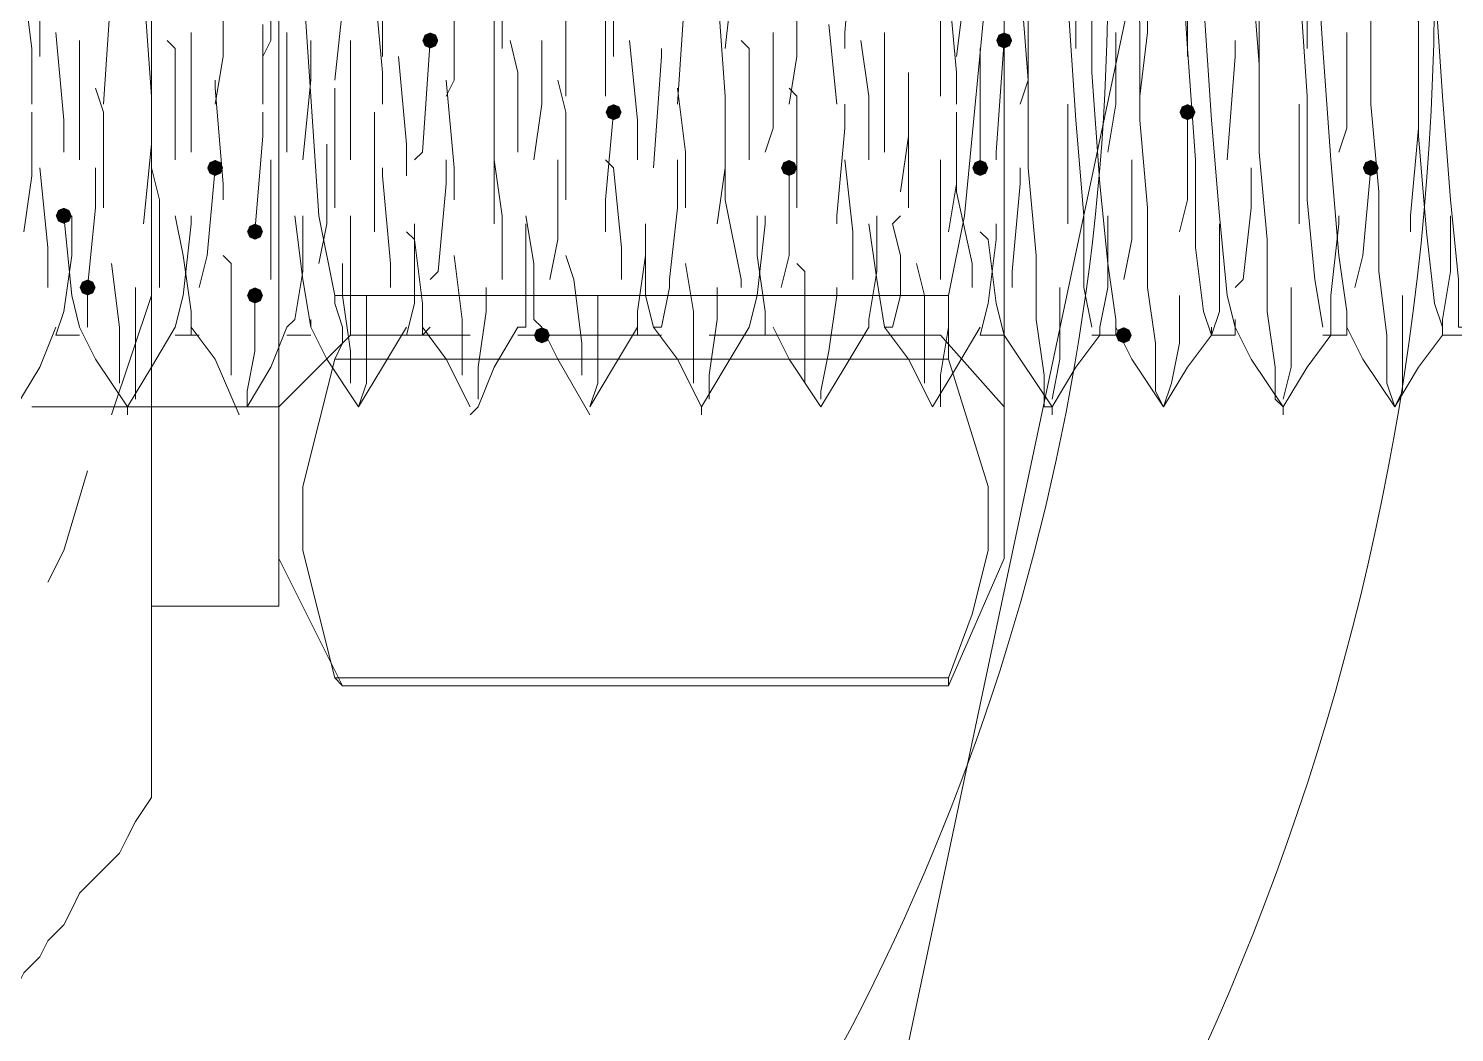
# Model space of a CAD drawing. Header units: millimetres. Extents: x 89051 to 218395, y -330386 to -125649.
# Drawn here: x 92722.15 to 92743.8, y -132854.01 to -132838.77 of the extents above; entities that cross this region are included whole.
import ezdxf

# ---------------------------------------------------------------- set-up
doc = ezdxf.new("R2010")
doc.units = ezdxf.units.MM
doc.header["$LTSCALE"] = 13
doc.linetypes.add('1 实线', pattern=[0])
doc.linetypes.add('CENTER', pattern=[50.8, 31.75, -6.35, 6.35, -6.35])
doc.layers.get('0').update_dxf_attribs({"color": 1, "linetype": 'CENTER'})
doc.layers.add('C00-00-00', color=7, linetype='Continuous')
doc.layers.add('铁心', color=3, linetype='Continuous', lineweight=0)

msp = doc.modelspace()

# ---------------------------------------------------------------- hatches: boundary and pattern name
at = {"layer": 'C00-00-00'}
h = msp.add_hatch(color=256, dxfattribs=at)
h.dxf.hatch_style = 2
h.paths.add_polyline_path([(92728.374, -132838.948), (92728.339, -132839.033), (92728.253, -132839.069), (92728.168, -132839.033), (92728.132, -132838.948), (92728.168, -132838.862), (92728.253, -132838.827), (92728.339, -132838.862)])
h = msp.add_hatch(color=256, dxfattribs=at)
h.dxf.hatch_style = 2
h.paths.add_polyline_path([(92737.087, -132838.948), (92737.051, -132839.033), (92736.966, -132839.069), (92736.88, -132839.033), (92736.845, -132838.948), (92736.88, -132838.862), (92736.966, -132838.827), (92737.051, -132838.862)])
h = msp.add_hatch(color=256, dxfattribs=at)
h.dxf.hatch_style = 2
h.paths.add_polyline_path([(92731.157, -132840.037), (92731.122, -132840.122), (92731.036, -132840.158), (92730.951, -132840.122), (92730.915, -132840.037), (92730.951, -132839.951), (92731.036, -132839.916), (92731.122, -132839.951)])
h = msp.add_hatch(color=256, dxfattribs=at)
h.dxf.hatch_style = 2
h.paths.add_polyline_path([(92739.87, -132840.037), (92739.834, -132840.122), (92739.749, -132840.158), (92739.664, -132840.122), (92739.628, -132840.037), (92739.664, -132839.951), (92739.749, -132839.916), (92739.834, -132839.951)])
h = msp.add_hatch(color=256, dxfattribs=at)
h.dxf.hatch_style = 2
h.paths.add_polyline_path([(92725.107, -132840.884), (92725.072, -132840.969), (92724.986, -132841.005), (92724.901, -132840.969), (92724.865, -132840.884), (92724.901, -132840.799), (92724.986, -132840.763), (92725.072, -132840.799)])
h = msp.add_hatch(color=256, dxfattribs=at)
h.dxf.hatch_style = 2
h.paths.add_polyline_path([(92733.82, -132840.884), (92733.784, -132840.969), (92733.699, -132841.005), (92733.613, -132840.969), (92733.578, -132840.884), (92733.613, -132840.799), (92733.699, -132840.763), (92733.784, -132840.799)])
h = msp.add_hatch(color=256, dxfattribs=at)
h.dxf.hatch_style = 2
h.paths.add_polyline_path([(92736.724, -132840.884), (92736.688, -132840.969), (92736.603, -132841.005), (92736.517, -132840.969), (92736.482, -132840.884), (92736.517, -132840.799), (92736.603, -132840.763), (92736.688, -132840.799)])
h = msp.add_hatch(color=256, dxfattribs=at)
h.dxf.hatch_style = 2
h.paths.add_polyline_path([(92742.653, -132840.884), (92742.618, -132840.969), (92742.532, -132841.005), (92742.447, -132840.969), (92742.411, -132840.884), (92742.447, -132840.799), (92742.532, -132840.763), (92742.618, -132840.799)])
h = msp.add_hatch(color=256, dxfattribs=at)
h.dxf.hatch_style = 2
h.paths.add_polyline_path([(92722.808, -132841.61), (92722.772, -132841.695), (92722.687, -132841.731), (92722.602, -132841.695), (92722.566, -132841.61), (92722.602, -132841.525), (92722.687, -132841.489), (92722.772, -132841.525)])
h = msp.add_hatch(color=256, dxfattribs=at)
h.dxf.hatch_style = 2
h.paths.add_polyline_path([(92725.712, -132841.852), (92725.677, -132841.937), (92725.591, -132841.973), (92725.506, -132841.937), (92725.47, -132841.852), (92725.506, -132841.767), (92725.591, -132841.731), (92725.677, -132841.767)])
h = msp.add_hatch(color=256, dxfattribs=at)
h.dxf.hatch_style = 2
h.paths.add_polyline_path([(92723.171, -132842.699), (92723.135, -132842.785), (92723.05, -132842.82), (92722.965, -132842.785), (92722.929, -132842.699), (92722.965, -132842.614), (92723.05, -132842.578), (92723.135, -132842.614)])
h = msp.add_hatch(color=256, dxfattribs=at)
h.dxf.hatch_style = 2
h.paths.add_polyline_path([(92725.712, -132842.82), (92725.677, -132842.906), (92725.591, -132842.941), (92725.506, -132842.906), (92725.47, -132842.82), (92725.506, -132842.735), (92725.591, -132842.699), (92725.677, -132842.735)])
h = msp.add_hatch(color=256, dxfattribs=at)
h.dxf.hatch_style = 2
h.paths.add_polyline_path([(92730.068, -132843.425), (92730.033, -132843.511), (92729.947, -132843.546), (92729.862, -132843.511), (92729.826, -132843.425), (92729.862, -132843.34), (92729.947, -132843.304), (92730.033, -132843.34)])
h = msp.add_hatch(color=256, dxfattribs=at)
h.dxf.hatch_style = 2
h.paths.add_polyline_path([(92738.902, -132843.425), (92738.866, -132843.511), (92738.781, -132843.546), (92738.696, -132843.511), (92738.66, -132843.425), (92738.696, -132843.34), (92738.781, -132843.304), (92738.866, -132843.34)])

# ---------------------------------------------------------------- linework, layer by layer
at = {"color": 7, "linetype": '1 实线', "lineweight": 0}
for radius in [45.983, 39.569]:
    msp.add_circle((92703.931, -132837.98), radius, dxfattribs=at)
msp.add_arc((92703.931, -132837.98), 34.608, 204.1584, 156.2711, dxfattribs=at)
at = {"layer": 'C00-00-00', "lineweight": 15}
for points in [[(92724.018, -132842.82), (92724.018, -132827.573)], [(92725.954, -132828.42), (92725.954, -132828.783), (92725.954, -132829.267), (92725.954, -132829.872), (92725.954, -132830.719), (92725.954, -132831.687), (92725.954, -132832.776), (92725.954, -132833.987), (92725.954, -132835.318), (92725.954, -132836.649), (92725.954, -132837.98), (92725.954, -132839.432), (92725.954, -132840.763), (92725.954, -132842.094), (92725.954, -132843.304), (92725.954, -132844.393), (92725.954, -132845.361), (92725.954, -132846.087), (92725.954, -132846.813), (92725.954, -132847.297), (92725.954, -132847.539)], [(92736.966, -132846.813), (92736.966, -132846.692), (92736.966, -132846.45), (92736.966, -132845.966), (92736.966, -132845.24), (92736.966, -132844.514), (92736.966, -132843.546), (92736.966, -132842.457), (92736.966, -132841.247), (92736.966, -132839.916), (92736.966, -132838.585), (92736.966, -132837.375), (92736.966, -132836.044), (92736.966, -132834.713), (92736.966, -132833.503), (92736.966, -132832.413), (92736.966, -132831.445), (92736.966, -132830.719), (92736.966, -132829.993), (92736.966, -132829.509), (92736.966, -132829.267), (92736.966, -132829.146)], [(92738.539, -132831.445), (92738.66, -132831.687), (92738.66, -132832.292), (92738.781, -132833.14), (92738.781, -132834.35), (92738.902, -132835.681), (92738.902, -132837.133), (92739.023, -132838.706), (92739.023, -132840.158), (92739.144, -132841.489), (92739.144, -132842.699), (92739.265, -132843.546), (92739.265, -132844.272), (92739.386, -132844.514)], [(92740.354, -132831.445), (92740.354, -132831.929), (92740.475, -132832.655), (92740.475, -132833.624), (92740.596, -132834.834), (92740.596, -132836.286), (92740.717, -132837.738), (92740.838, -132839.311), (92740.838, -132840.642), (92740.959, -132841.973), (92740.959, -132843.062), (92741.08, -132843.909), (92741.08, -132844.393), (92741.201, -132844.514)], [(92742.048, -132831.445), (92742.169, -132831.566), (92742.169, -132832.171), (92742.29, -132833.019), (92742.29, -132834.108), (92742.411, -132835.439), (92742.411, -132836.891), (92742.532, -132838.343), (92742.532, -132839.916), (92742.653, -132841.247), (92742.653, -132842.457), (92742.774, -132843.425), (92742.774, -132844.151), (92742.895, -132844.514)], [(92737.45, -132832.655), (92737.571, -132832.776), (92737.692, -132833.624), (92737.692, -132834.955), (92737.813, -132836.528), (92737.934, -132838.343), (92738.055, -132840.158), (92738.176, -132841.61), (92738.176, -132842.699), (92738.297, -132843.304)], [(92738.66, -132843.304), (92738.66, -132843.183), (92738.539, -132842.336), (92738.418, -132841.126), (92738.297, -132839.432), (92738.297, -132837.617), (92738.176, -132835.923), (92738.055, -132834.35), (92737.934, -132833.261), (92737.934, -132832.655), (92737.813, -132832.655)], [(92739.265, -132832.655), (92739.386, -132833.019), (92739.386, -132834.108), (92739.507, -132835.56), (92739.628, -132837.254), (92739.749, -132839.069), (92739.87, -132840.763), (92739.87, -132842.094), (92739.991, -132843.062), (92740.112, -132843.425)], [(92740.475, -132843.304), (92740.354, -132842.82), (92740.233, -132841.61), (92740.112, -132840.158), (92739.991, -132838.343), (92739.991, -132836.528), (92739.87, -132834.955), (92739.749, -132833.624), (92739.628, -132832.776), (92739.628, -132832.655)], [(92740.959, -132832.655), (92741.08, -132832.655), (92741.08, -132833.382), (92741.201, -132834.592), (92741.322, -132836.165), (92741.443, -132837.98), (92741.564, -132839.795), (92741.564, -132841.368), (92741.685, -132842.578), (92741.806, -132843.304)], [(92742.169, -132843.304), (92742.169, -132843.062), (92742.048, -132842.215), (92741.927, -132840.763), (92741.806, -132839.069), (92741.685, -132837.254), (92741.685, -132835.56), (92741.564, -132834.108), (92741.443, -132833.019), (92741.322, -132832.655)], [(92742.774, -132832.655), (92742.774, -132832.897), (92742.895, -132833.866), (92743.016, -132835.197), (92743.137, -132836.891), (92743.258, -132838.706), (92743.258, -132840.4), (92743.379, -132841.852), (92743.5, -132842.941), (92743.621, -132843.304)], [(92743.984, -132843.304), (92743.863, -132843.304), (92743.863, -132842.578), (92743.742, -132841.368), (92743.621, -132839.795), (92743.5, -132837.98), (92743.379, -132836.286), (92743.379, -132834.592), (92743.258, -132833.382), (92743.137, -132832.776), (92743.137, -132832.655)], [(92726.801, -132842.82), (92726.559, -132841.61), (92726.317, -132837.98), (92726.559, -132834.229), (92726.801, -132833.14)], [(92736.119, -132833.14), (92736.361, -132834.229), (92736.724, -132837.859), (92736.361, -132841.61), (92736.119, -132842.82)], [(92736.966, -132833.14), (92737.087, -132833.866), (92737.087, -132835.076), (92737.208, -132836.528), (92737.208, -132837.98), (92737.329, -132839.553), (92737.329, -132840.884), (92737.45, -132842.215), (92737.45, -132843.183), (92737.571, -132844.03), (92737.571, -132844.514), (92737.692, -132844.514)], [(92722.324, -132839.19), (92722.324, -132837.375)], [(92725.833, -132838.948), (92725.833, -132837.375)], [(92734.546, -132838.827), (92734.667, -132837.375)], [(92743.258, -132838.827), (92743.258, -132837.375)], [(92738.055, -132839.069), (92738.055, -132837.617)], [(92729.342, -132839.069), (92729.342, -132837.738)], [(92741.564, -132839.069), (92741.564, -132837.859)], [(92728.616, -132837.98), (92728.616, -132839.553)], [(92730.31, -132837.98), (92730.31, -132838.827)], [(92730.915, -132837.98), (92730.915, -132839.069)], [(92732.731, -132839.069), (92732.852, -132837.98)], [(92735.998, -132837.98), (92735.998, -132839.069)], [(92739.144, -132837.98), (92739.144, -132838.827)], [(92722.082, -132838.101), (92722.203, -132839.069)], [(92723.413, -132838.101), (92723.292, -132839.916)], [(92723.897, -132838.101), (92724.018, -132839.795)], [(92725.107, -132838.101), (92725.107, -132839.19)], [(92727.406, -132838.101), (92727.527, -132839.432)], [(92732.126, -132838.101), (92732.005, -132839.916)], [(92732.61, -132838.101), (92732.731, -132839.795)], [(92733.82, -132838.101), (92733.82, -132839.19)], [(92736.119, -132838.101), (92736.24, -132839.432)], [(92736.24, -132839.19), (92736.361, -132838.222)], [(92737.329, -132838.101), (92737.329, -132839.553)], [(92740.838, -132838.101), (92740.838, -132839.916)], [(92742.532, -132838.101), (92742.532, -132839.19)], [(92726.922, -132838.464), (92726.801, -132839.553)], [(92727.527, -132839.19), (92727.527, -132838.343)], [(92729.221, -132838.343), (92729.221, -132839.916)], [(92739.749, -132839.19), (92739.749, -132838.464)], [(92724.018, -132839.069), (92724.018, -132838.585)], [(92725.712, -132838.706), (92725.712, -132839.916)], [(92731.036, -132839.19), (92731.036, -132838.585)], [(92734.304, -132838.706), (92734.425, -132839.916)], [(92722.687, -132840.158), (92722.566, -132838.827)], [(92722.929, -132839.311), (92722.929, -132838.948)], [(92724.381, -132839.069), (92724.26, -132838.948)], [(92724.623, -132840.279), (92724.623, -132838.827)], [(92725.712, -132839.19), (92725.833, -132838.948)], [(92726.075, -132839.795), (92726.075, -132838.827)], [(92726.438, -132839.553), (92726.438, -132838.948)], [(92727.043, -132839.069), (92727.043, -132838.948)], [(92728.132, -132840.642), (92728.253, -132838.948)], [(92729.584, -132839.432), (92729.463, -132838.948)], [(92729.947, -132839.916), (92729.947, -132838.948)], [(92730.31, -132838.827), (92730.31, -132839.795)], [(92731.399, -132840.158), (92731.278, -132838.948)], [(92733.094, -132839.069), (92732.973, -132838.948)], [(92733.457, -132840.279), (92733.457, -132838.827)], [(92734.546, -132839.069), (92734.546, -132838.827)], [(92734.909, -132839.795), (92734.788, -132838.948)], [(92735.151, -132839.553), (92735.151, -132838.827)], [(92736.845, -132840.642), (92736.966, -132838.948)], [(92738.66, -132839.916), (92738.66, -132838.827)], [(92739.144, -132838.827), (92739.023, -132839.795)], [(92740.475, -132839.19), (92740.475, -132838.948)], [(92742.169, -132840.279), (92742.169, -132838.827)], [(92743.258, -132839.19), (92743.258, -132838.827)], [(92722.203, -132839.069), (92722.203, -132839.916)], [(92724.381, -132840.763), (92724.381, -132839.069)], [(92727.043, -132840.037), (92727.043, -132839.069)], [(92730.915, -132839.069), (92730.915, -132839.795)], [(92731.763, -132839.19), (92731.763, -132839.069)], [(92733.094, -132840.763), (92733.094, -132839.069)], [(92735.998, -132839.069), (92735.998, -132839.795)], [(92736.603, -132840.521), (92736.603, -132839.069)], [(92722.929, -132840.763), (92722.929, -132839.311)], [(92725.107, -132839.19), (92724.986, -132839.916)], [(92727.89, -132840.521), (92727.769, -132839.19)], [(92731.642, -132840.884), (92731.763, -132839.19)], [(92733.82, -132839.19), (92733.699, -132839.916)], [(92740.354, -132840.763), (92740.475, -132839.19)], [(92742.532, -132839.19), (92742.532, -132839.916)], [(92724.986, -132839.553), (92724.986, -132839.674)], [(92726.317, -132840.763), (92726.438, -132839.553)], [(92727.527, -132839.432), (92727.527, -132839.916)], [(92728.495, -132839.553), (92728.616, -132840.884)], [(92728.616, -132839.553), (92728.495, -132839.795)], [(92729.584, -132840.642), (92729.584, -132839.432)], [(92730.189, -132839.553), (92730.31, -132840.037)], [(92735.151, -132840.642), (92735.151, -132839.553)], [(92735.514, -132839.432), (92735.514, -132840.4)], [(92736.24, -132839.432), (92736.24, -132839.916)], [(92737.329, -132839.553), (92737.208, -132839.916)], [(92723.171, -132839.674), (92723.292, -132840.037)], [(92724.018, -132839.795), (92724.018, -132839.916)], [(92724.986, -132839.674), (92725.107, -132841.126)], [(92726.075, -132840.642), (92726.075, -132839.795)], [(92726.801, -132839.674), (92726.801, -132840.279)], [(92732.005, -132839.674), (92732.126, -132840.642)], [(92732.731, -132839.795), (92732.731, -132839.916)], [(92733.699, -132839.674), (92733.82, -132839.795)], [(92733.82, -132839.795), (92733.82, -132841.126)], [(92734.909, -132840.763), (92734.909, -132839.795)], [(92735.514, -132839.674), (92735.514, -132840.4)], [(92722.203, -132841.005), (92722.203, -132840.037)], [(92723.292, -132840.037), (92723.292, -132841.489)], [(92724.018, -132840.521), (92724.018, -132839.916)], [(92725.712, -132840.4), (92725.712, -132840.037)], [(92727.043, -132840.763), (92727.043, -132840.037)], [(92727.406, -132841.126), (92727.406, -132840.037)], [(92729.221, -132840.642), (92729.221, -132839.916)], [(92729.826, -132840.763), (92729.947, -132839.916)], [(92730.31, -132840.037), (92730.31, -132841.368)], [(92730.915, -132841.368), (92731.036, -132840.037)], [(92732.731, -132840.884), (92732.731, -132839.916)], [(92734.546, -132840.279), (92734.546, -132839.916)], [(92736.24, -132841.126), (92736.24, -132840.037)], [(92737.934, -132840.521), (92737.934, -132839.916)], [(92738.539, -132840.642), (92738.66, -132839.916)], [(92739.749, -132841.368), (92739.749, -132840.037)], [(92741.443, -132840.763), (92741.443, -132839.916)], [(92743.258, -132840.279), (92743.258, -132840.037)], [(92722.687, -132840.642), (92722.687, -132840.158)], [(92731.399, -132840.763), (92731.399, -132840.158)], [(92724.623, -132840.642), (92724.623, -132840.279)], [(92725.591, -132841.852), (92725.712, -132840.4)], [(92726.801, -132840.279), (92726.801, -132841.489)], [(92733.336, -132840.642), (92733.457, -132840.279)], [(92734.425, -132841.61), (92734.546, -132840.279)], [(92735.514, -132840.4), (92735.393, -132841.247)], [(92735.514, -132840.4), (92735.514, -132841.489)], [(92742.048, -132840.642), (92742.169, -132840.279)], [(92743.137, -132841.61), (92743.258, -132840.279)], [(92723.897, -132841.731), (92724.018, -132840.521)], [(92726.68, -132840.521), (92726.68, -132841.731)], [(92727.89, -132841.005), (92727.89, -132840.521)], [(92728.011, -132840.763), (92728.132, -132840.642)], [(92729.221, -132841.731), (92729.221, -132840.642)], [(92732.126, -132840.642), (92732.126, -132841.489)], [(92736.603, -132840.884), (92736.603, -132840.521)], [(92736.845, -132840.763), (92736.845, -132840.642)], [(92737.934, -132841.731), (92737.934, -132840.521)], [(92722.324, -132840.884), (92722.445, -132842.094)], [(92723.171, -132840.884), (92723.171, -132841.489)], [(92724.018, -132840.884), (92724.139, -132841.368)], [(92724.986, -132840.884), (92724.865, -132842.215)], [(92725.833, -132840.763), (92725.833, -132841.852)], [(92727.527, -132840.884), (92727.527, -132841.005)], [(92728.495, -132840.763), (92728.495, -132841.126)], [(92728.616, -132840.884), (92728.616, -132841.368)], [(92729.221, -132840.763), (92729.342, -132841.61)], [(92730.189, -132840.763), (92730.189, -132841.973)], [(92730.915, -132840.763), (92731.036, -132840.884)], [(92731.036, -132840.884), (92731.157, -132842.094)], [(92732.005, -132840.763), (92732.005, -132841.489)], [(92732.61, -132841.731), (92732.731, -132840.884)], [(92732.731, -132840.884), (92732.731, -132841.368)], [(92733.699, -132840.884), (92733.699, -132842.215)], [(92734.546, -132840.763), (92734.667, -132841.852)], [(92735.998, -132840.763), (92735.998, -132841.005)], [(92736.24, -132840.884), (92736.24, -132841.247)], [(92737.208, -132840.884), (92737.208, -132841.126)], [(92738.902, -132840.763), (92738.902, -132841.973)], [(92740.717, -132840.884), (92740.717, -132841.489)], [(92741.443, -132841.731), (92741.443, -132840.763)], [(92742.532, -132840.884), (92742.411, -132842.215)], [(92722.082, -132841.852), (92722.203, -132841.005)], [(92725.107, -132841.126), (92725.107, -132841.368)], [(92727.406, -132841.852), (92727.406, -132841.126)], [(92727.527, -132841.005), (92727.648, -132842.336)], [(92728.495, -132841.126), (92728.374, -132842.457)], [(92733.82, -132841.126), (92733.82, -132841.489)], [(92735.998, -132841.005), (92735.998, -132841.731)], [(92736.119, -132841.852), (92736.24, -132841.126)], [(92737.208, -132841.126), (92737.087, -132842.457)], [(92736.24, -132841.247), (92736.482, -132842.336)], [(92723.171, -132841.489), (92723.05, -132842.699)], [(92724.139, -132841.368), (92724.139, -132842.578)], [(92730.915, -132841.852), (92730.915, -132841.368)], [(92732.005, -132841.489), (92731.884, -132842.578)], [(92732.731, -132841.368), (92732.973, -132842.578)], [(92739.628, -132841.852), (92739.749, -132841.368)], [(92740.717, -132841.489), (92740.596, -132842.578)], [(92722.808, -132842.82), (92722.687, -132841.61)], [(92722.808, -132842.215), (92722.808, -132841.61)], [(92724.502, -132842.215), (92724.381, -132841.61)], [(92724.502, -132842.82), (92724.623, -132841.731)], [(92724.623, -132841.731), (92724.623, -132841.61)], [(92726.317, -132842.578), (92726.196, -132841.61)], [(92726.317, -132842.457), (92726.317, -132841.61)], [(92726.68, -132841.731), (92726.559, -132842.336)], [(92727.043, -132841.731), (92727.043, -132841.61)], [(92727.043, -132842.457), (92727.043, -132841.731)], [(92728.011, -132841.973), (92728.011, -132841.731)], [(92729.342, -132841.61), (92729.342, -132842.578)], [(92729.826, -132842.336), (92729.705, -132841.61)], [(92729.705, -132842.699), (92729.705, -132841.731)], [(92731.521, -132842.82), (92731.521, -132841.731)], [(92731.521, -132842.215), (92731.521, -132841.731)], [(92733.215, -132842.215), (92733.215, -132841.61)], [(92733.215, -132842.82), (92733.336, -132841.731)], [(92733.336, -132841.731), (92733.336, -132841.61)], [(92734.425, -132841.731), (92734.425, -132841.61)], [(92735.03, -132842.578), (92734.909, -132841.731)], [(92735.03, -132842.457), (92735.03, -132841.61)], [(92735.393, -132841.61), (92735.272, -132841.731)], [(92735.272, -132841.731), (92735.393, -132842.215)], [(92735.998, -132841.731), (92735.998, -132842.457)], [(92736.845, -132841.973), (92736.845, -132841.731)], [(92738.539, -132842.699), (92738.539, -132841.61)], [(92740.233, -132842.215), (92740.233, -132841.731)], [(92741.927, -132842.82), (92742.048, -132841.731)], [(92742.048, -132841.731), (92742.048, -132841.61)], [(92743.137, -132841.852), (92743.137, -132841.61)], [(92743.742, -132842.457), (92743.742, -132841.61)], [(92725.833, -132841.852), (92725.833, -132842.578)], [(92728.011, -132841.973), (92727.89, -132841.852)], [(92728.132, -132842.941), (92728.011, -132841.973)], [(92728.011, -132842.941), (92728.011, -132841.973)], [(92730.189, -132841.973), (92730.068, -132842.578)], [(92734.667, -132841.852), (92734.667, -132842.578)], [(92736.724, -132841.973), (92736.603, -132841.852)], [(92736.845, -132842.941), (92736.724, -132841.973)], [(92736.724, -132842.941), (92736.845, -132841.973)], [(92738.902, -132841.973), (92738.781, -132842.578)], [(92722.445, -132842.094), (92722.445, -132842.699)], [(92731.157, -132842.094), (92731.157, -132842.578)], [(92722.687, -132843.062), (92722.808, -132842.215)], [(92723.413, -132842.336), (92723.534, -132843.304)], [(92724.623, -132843.062), (92724.502, -132842.215)], [(92724.865, -132842.215), (92724.744, -132842.699)], [(92725.107, -132842.215), (92725.228, -132842.336)], [(92725.228, -132842.336), (92725.228, -132843.304)], [(92726.922, -132842.336), (92726.922, -132842.82)], [(92727.648, -132842.336), (92727.648, -132842.699)], [(92728.616, -132842.215), (92728.737, -132843.183)], [(92729.826, -132843.183), (92729.826, -132842.336)], [(92730.31, -132842.215), (92730.431, -132842.578)], [(92731.399, -132843.062), (92731.521, -132842.215)], [(92732.126, -132842.336), (92732.247, -132843.062)], [(92733.336, -132843.062), (92733.215, -132842.215)], [(92733.699, -132842.215), (92733.578, -132842.699)], [(92733.82, -132842.336), (92733.941, -132842.457)], [(92735.393, -132842.215), (92735.393, -132842.82)], [(92735.635, -132842.336), (92735.756, -132842.82)], [(92736.482, -132842.336), (92736.482, -132842.699)], [(92740.233, -132843.062), (92740.233, -132842.215)], [(92742.411, -132842.215), (92742.29, -132842.699)], [(92724.139, -132842.578), (92724.139, -132842.699)], [(92726.196, -132843.183), (92726.317, -132842.457)], [(92726.438, -132843.304), (92726.317, -132842.578)], [(92727.043, -132842.941), (92727.043, -132842.457)], [(92728.374, -132842.457), (92728.253, -132842.578)], [(92730.431, -132842.578), (92730.552, -132843.546)], [(92731.884, -132842.578), (92731.884, -132842.699)], [(92732.973, -132842.578), (92732.973, -132842.699)], [(92733.941, -132842.457), (92733.941, -132843.425)], [(92734.909, -132843.183), (92735.03, -132842.457)], [(92735.151, -132843.304), (92735.03, -132842.578)], [(92735.998, -132842.457), (92735.998, -132842.578)], [(92737.087, -132842.457), (92737.087, -132842.699)], [(92740.596, -132842.578), (92740.475, -132842.699)], [(92743.621, -132843.183), (92743.742, -132842.457)], [(92722.929, -132843.304), (92722.808, -132842.82)], [(92723.05, -132842.699), (92723.05, -132843.304)], [(92724.018, -132842.82), (92723.413, -132844.635)], [(92723.776, -132843.546), (92723.776, -132842.699)], [(92724.018, -132842.82), (92724.018, -132845.119), (92724.018, -132847.297), (92724.018, -132848.507), (92724.018, -132849.597), (92724.018, -132850.081), (92724.018, -132850.444)], [(92724.381, -132843.304), (92724.502, -132842.82)], [(92725.591, -132843.667), (92725.591, -132842.82)], [(92726.801, -132842.82), (92728.616, -132842.82)], [(92726.801, -132842.82), (92736.119, -132842.82)], [(92726.801, -132843.788), (92726.922, -132843.546), (92726.922, -132843.304), (92726.801, -132842.941), (92726.801, -132842.82)], [(92726.922, -132842.82), (92727.043, -132843.667)], [(92727.285, -132843.425), (92727.285, -132842.82)], [(92729.1, -132843.062), (92729.1, -132842.699)], [(92729.463, -132842.82), (92731.278, -132842.82)], [(92729.705, -132843.304), (92729.705, -132842.699)], [(92730.794, -132843.546), (92730.794, -132842.82)], [(92731.642, -132843.304), (92731.521, -132842.82)], [(92731.884, -132842.699), (92731.763, -132843.304)], [(92732.247, -132842.82), (92734.062, -132842.82)], [(92732.61, -132843.183), (92732.61, -132842.699)], [(92733.094, -132843.304), (92733.215, -132842.82)], [(92734.304, -132842.82), (92734.909, -132842.82)], [(92734.304, -132843.667), (92734.425, -132842.82)], [(92734.425, -132842.82), (92734.425, -132842.699)], [(92734.909, -132842.82), (92736.119, -132842.82)], [(92735.393, -132842.82), (92735.272, -132843.304)], [(92735.756, -132842.82), (92735.756, -132843.667)], [(92736.119, -132843.304), (92736.119, -132842.82)], [(92736.119, -132842.82), (92736.119, -132843.183), (92736.119, -132843.425), (92736.119, -132843.788)], [(92737.813, -132842.941), (92737.813, -132842.699)], [(92738.418, -132843.304), (92738.539, -132842.699)], [(92739.628, -132843.546), (92739.628, -132842.82)], [(92741.322, -132843.183), (92741.322, -132842.699)], [(92741.927, -132843.304), (92741.927, -132842.82)], [(92743.016, -132843.667), (92743.016, -132842.82)], [(92722.566, -132843.425), (92722.687, -132843.062)], [(92724.623, -132843.425), (92724.623, -132843.062)], [(92727.043, -132843.304), (92727.043, -132842.941)], [(92727.89, -132843.425), (92728.011, -132842.941)], [(92728.132, -132843.425), (92728.132, -132842.941)], [(92728.979, -132843.909), (92729.1, -132843.062)], [(92731.399, -132843.425), (92731.399, -132843.062)], [(92732.247, -132843.062), (92732.247, -132843.909)], [(92733.336, -132843.425), (92733.336, -132843.062)], [(92736.603, -132843.425), (92736.724, -132842.941)], [(92736.966, -132843.425), (92736.845, -132842.941)], [(92737.813, -132843.788), (92737.813, -132842.941)], [(92740.112, -132843.425), (92740.233, -132843.062)], [(92726.075, -132843.304), (92726.196, -132843.183)], [(92726.438, -132843.183), (92726.438, -132843.304)], [(92728.737, -132843.183), (92728.737, -132844.03)], [(92729.947, -132843.304), (92729.826, -132843.183)], [(92732.489, -132844.03), (92732.61, -132843.183)], [(92734.909, -132843.304), (92734.909, -132843.183)], [(92738.66, -132843.304), (92738.66, -132843.183)], [(92740.475, -132843.304), (92740.475, -132843.183)], [(92741.322, -132843.909), (92741.322, -132843.183)], [(92743.621, -132843.304), (92743.621, -132843.183)], [(92722.324, -132843.909), (92722.566, -132843.304)], [(92722.566, -132843.425), (92722.929, -132843.425)], [(92722.929, -132843.304), (92723.171, -132843.788)], [(92723.534, -132843.304), (92723.534, -132844.151)], [(92724.018, -132843.909), (92724.381, -132843.304)], [(92724.381, -132843.425), (92724.744, -132843.425)], [(92724.623, -132843.304), (92724.986, -132843.788)], [(92725.228, -132843.304), (92725.228, -132844.03)], [(92725.833, -132843.909), (92726.075, -132843.304)], [(92725.954, -132844.514), (92727.043, -132843.425)], [(92726.075, -132843.425), (92726.438, -132843.425)], [(92726.438, -132843.304), (92726.68, -132843.788)], [(92727.043, -132843.425), (92727.043, -132843.304)], [(92727.043, -132843.425), (92727.043, -132843.304)], [(92727.043, -132843.425), (92728.858, -132843.425)], [(92727.285, -132844.151), (92727.285, -132843.425)], [(92727.527, -132843.909), (92727.89, -132843.304)], [(92727.89, -132843.425), (92728.253, -132843.425)], [(92728.253, -132843.304), (92728.132, -132843.425)], [(92728.132, -132843.304), (92728.495, -132843.788)], [(92729.221, -132843.909), (92729.584, -132843.304)], [(92729.584, -132843.304), (92729.705, -132843.304)], [(92729.584, -132843.425), (92729.947, -132843.425)], [(92729.705, -132843.425), (92731.521, -132843.425)], [(92729.947, -132843.304), (92730.189, -132843.788)], [(92731.036, -132843.909), (92731.399, -132843.304)], [(92731.278, -132843.425), (92731.399, -132843.425)], [(92731.399, -132843.425), (92731.763, -132843.425)], [(92731.763, -132843.304), (92731.642, -132843.304)], [(92731.642, -132843.304), (92732.005, -132843.788)], [(92732.489, -132843.425), (92734.304, -132843.425)], [(92732.731, -132843.909), (92733.094, -132843.304)], [(92733.094, -132843.425), (92733.457, -132843.425)], [(92733.457, -132843.304), (92733.699, -132843.788)], [(92733.941, -132843.425), (92733.941, -132844.151)], [(92734.304, -132843.425), (92735.998, -132843.425)], [(92734.546, -132843.909), (92734.909, -132843.304)], [(92734.909, -132843.425), (92735.272, -132843.425)], [(92735.272, -132843.304), (92735.151, -132843.304)], [(92735.151, -132843.304), (92735.514, -132843.788)], [(92735.998, -132844.03), (92736.119, -132843.304)], [(92735.998, -132843.425), (92736.966, -132844.514)], [(92736.24, -132843.909), (92736.603, -132843.304)], [(92736.603, -132843.425), (92736.966, -132843.425)], [(92736.966, -132843.304), (92736.966, -132843.425)], [(92736.966, -132843.304), (92736.966, -132843.425)], [(92736.966, -132843.425), (92737.208, -132843.788), (92737.692, -132844.514)], [(92737.692, -132844.514), (92738.055, -132843.909), (92738.418, -132843.425)], [(92738.297, -132843.425), (92738.66, -132843.425)], [(92738.418, -132843.425), (92738.418, -132843.304)], [(92738.66, -132843.425), (92738.66, -132843.304)], [(92738.66, -132843.304), (92738.902, -132843.788), (92739.386, -132844.514)], [(92739.386, -132844.514), (92739.749, -132843.909), (92740.112, -132843.425)], [(92740.112, -132843.425), (92740.112, -132843.304)], [(92740.112, -132843.425), (92740.475, -132843.425)], [(92740.475, -132843.425), (92740.475, -132843.304)], [(92740.475, -132843.304), (92740.717, -132843.788), (92741.201, -132844.514)], [(92741.201, -132844.514), (92741.564, -132843.909), (92741.927, -132843.425)], [(92741.806, -132843.425), (92742.169, -132843.425)], [(92741.927, -132843.425), (92741.927, -132843.304)], [(92742.169, -132843.425), (92742.169, -132843.304)], [(92742.169, -132843.425), (92742.169, -132843.304)], [(92742.169, -132843.304), (92742.411, -132843.788), (92742.895, -132844.514)], [(92742.895, -132844.514), (92743.258, -132843.909), (92743.621, -132843.425)], [(92743.621, -132843.425), (92743.621, -132843.304)], [(92743.621, -132843.425), (92743.984, -132843.425)], [(92723.776, -132844.393), (92723.776, -132843.546)], [(92725.47, -132844.272), (92725.591, -132843.667)], [(92727.043, -132843.667), (92727.043, -132844.151)], [(92730.552, -132843.546), (92730.552, -132844.03)], [(92730.794, -132844.151), (92730.794, -132843.546)], [(92734.183, -132844.272), (92734.304, -132843.667)], [(92735.756, -132843.667), (92735.756, -132844.151)], [(92739.507, -132844.151), (92739.628, -132843.546)], [(92743.016, -132844.272), (92743.016, -132843.667)], [(92721.961, -132844.514), (92722.324, -132843.909)], [(92723.171, -132843.788), (92723.655, -132844.514)], [(92723.655, -132844.514), (92724.018, -132843.909)], [(92724.986, -132843.788), (92725.349, -132844.635)], [(92725.47, -132844.514), (92725.833, -132843.909)], [(92726.801, -132848.628), (92726.317, -132846.692), (92726.317, -132845.724), (92726.559, -132844.756), (92726.801, -132843.788)], [(92726.68, -132843.788), (92727.164, -132844.514)], [(92726.801, -132843.788), (92728.616, -132843.788)], [(92726.801, -132843.788), (92736.119, -132843.788)], [(92727.164, -132844.514), (92727.527, -132843.909)], [(92728.495, -132843.788), (92728.858, -132844.514)], [(92728.979, -132844.393), (92728.979, -132843.909)], [(92728.979, -132844.514), (92729.221, -132843.909)], [(92729.463, -132843.788), (92731.278, -132843.788)], [(92730.189, -132843.788), (92730.673, -132844.635)], [(92730.673, -132844.514), (92731.036, -132843.909)], [(92732.005, -132843.788), (92732.368, -132844.514)], [(92732.247, -132843.788), (92734.062, -132843.788)], [(92732.247, -132843.909), (92732.247, -132844.151)], [(92732.368, -132844.514), (92732.731, -132843.909)], [(92733.699, -132843.788), (92734.183, -132844.514)], [(92734.183, -132844.514), (92734.546, -132843.909)], [(92734.304, -132843.788), (92734.909, -132843.788)], [(92734.909, -132843.788), (92736.119, -132843.788)], [(92735.514, -132843.788), (92735.877, -132844.514)], [(92735.877, -132844.514), (92736.24, -132843.909)], [(92736.119, -132843.788), (92736.724, -132845.724), (92736.724, -132846.692), (92736.482, -132847.66), (92736.119, -132848.628)], [(92737.692, -132844.393), (92737.813, -132843.788)], [(92741.201, -132844.393), (92741.322, -132843.909)], [(92727.164, -132844.514), (92727.285, -132844.151)], [(92730.673, -132844.514), (92730.794, -132844.151)], [(92732.489, -132844.393), (92732.489, -132844.03)], [(92735.998, -132844.514), (92735.998, -132844.03)], [(92739.386, -132844.514), (92739.507, -132844.151)], [(92725.47, -132844.514), (92725.47, -132844.272)], [(92734.183, -132844.393), (92734.183, -132844.272)], [(92742.895, -132844.514), (92743.016, -132844.272)], [(92722.203, -132844.514), (92722.929, -132844.514)], [(92722.929, -132844.514), (92724.018, -132844.514)], [(92723.655, -132844.635), (92723.655, -132844.514)], [(92724.018, -132844.514), (92725.833, -132844.514)], [(92725.833, -132844.514), (92725.954, -132844.514)], [(92728.858, -132844.635), (92728.979, -132844.514)], [(92732.368, -132844.635), (92732.368, -132844.514)], [(92737.692, -132844.635), (92737.692, -132844.514)], [(92741.201, -132844.635), (92741.201, -132844.514)], [(92723.05, -132845.482), (92722.687, -132846.692)], [(92722.687, -132846.692), (92722.445, -132847.176)], [(92725.954, -132846.813), (92726.922, -132848.749)], [(92736.119, -132848.749), (92736.966, -132846.813)], [(92724.018, -132847.539), (92725.954, -132847.539)], [(92726.801, -132848.628), (92728.616, -132848.628)], [(92726.922, -132848.749), (92726.801, -132848.628)], [(92726.801, -132848.628), (92736.119, -132848.628)], [(92729.463, -132848.628), (92731.278, -132848.628)], [(92732.247, -132848.628), (92734.062, -132848.628)], [(92734.304, -132848.628), (92734.909, -132848.628)], [(92734.909, -132848.628), (92736.119, -132848.628)], [(92736.119, -132848.628), (92736.119, -132848.749)], [(92726.922, -132848.749), (92736.119, -132848.749)], [(92724.018, -132850.444), (92723.776, -132850.807), (92723.655, -132851.049), (92723.534, -132851.291), (92723.292, -132851.533), (92723.171, -132851.654), (92722.929, -132851.896), (92722.808, -132852.138), (92722.687, -132852.38), (92722.445, -132852.622), (92722.324, -132852.864), (92722.082, -132853.106), (92721.961, -132853.348), (92721.719, -132853.59), (92721.477, -132853.711), (92721.356, -132853.953), (92721.114, -132854.195)]]:
    msp.add_lwpolyline(points, dxfattribs=at)
at = {"layer": '铁心'}
msp.add_lwpolyline([(92718.487, -132934.505), (92899.097, -132082.203), (92899.097, -132082.203)], dxfattribs=at)

doc.saveas('drawing.dxf')
